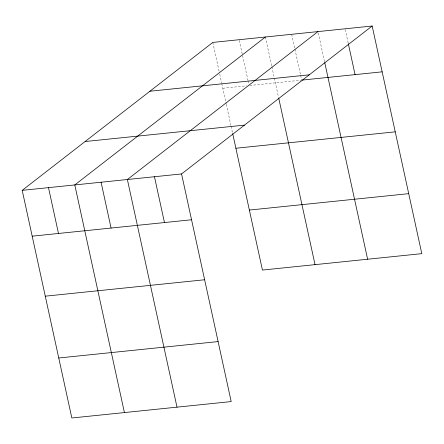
<?xml version="1.0" encoding="UTF-8"?>
<svg xmlns="http://www.w3.org/2000/svg" width="444" height="444" viewBox="0 0 444 444"><rect width="100%" height="100%" fill="white"/><g stroke="black" fill="none" stroke-linecap="round" stroke-linejoin="round"><path stroke-width="0.33" stroke-dasharray="2.22 1.67" d="M222.805 88.251L246.403 85.82M249.772 85.476L301.01 80.198M345.221 29.476L348.163 42.957M318.281 32.939L324.597 61.921M291.691 34.299L294.777 48.452M294.927 49.129L300.51 74.736M300.655 75.408L301.687 80.131M265.401 37.007L271.717 65.99M271.867 66.661L274.214 77.445M274.364 78.116L278.588 97.502M239.255 40.387L247.924 80.153M248.068 80.825L248.657 83.522M212.809 42.424L219.131 71.401M219.719 74.098L221.628 82.862M221.778 83.533L226.146 103.585M226.29 104.251L230.947 125.585M231.091 126.251L232.545 132.917"/><path stroke-width="0.67" d="M372.166 26.013L181.557 173.937L231.191 401.576L71.834 417.987L22.2 190.348L212.809 42.424L372.166 26.013L421.8 253.652L262.443 270.063L232.689 133.583M265.401 37.007L74.786 184.932L124.42 412.57M317.987 31.591L127.373 179.52L177.006 407.159M149.911 91.236L309.263 74.825M302.358 80.059L382.156 71.839M85.104 141.531L244.455 125.125M235.886 148.246L395.238 131.84M22.2 190.348L181.557 173.937M249.362 210.062L408.719 193.656M32.19 236.175L191.547 219.769M45.271 296.176L204.629 279.764M58.752 357.992L218.104 341.58M348.307 43.629L355.067 74.631M324.747 62.593L367.621 259.229M278.732 98.168L315.035 264.646M154.462 176.729L164.458 222.555M101.082 182.223L111.072 228.055M48.496 187.64L58.486 233.472"/></g></svg>
